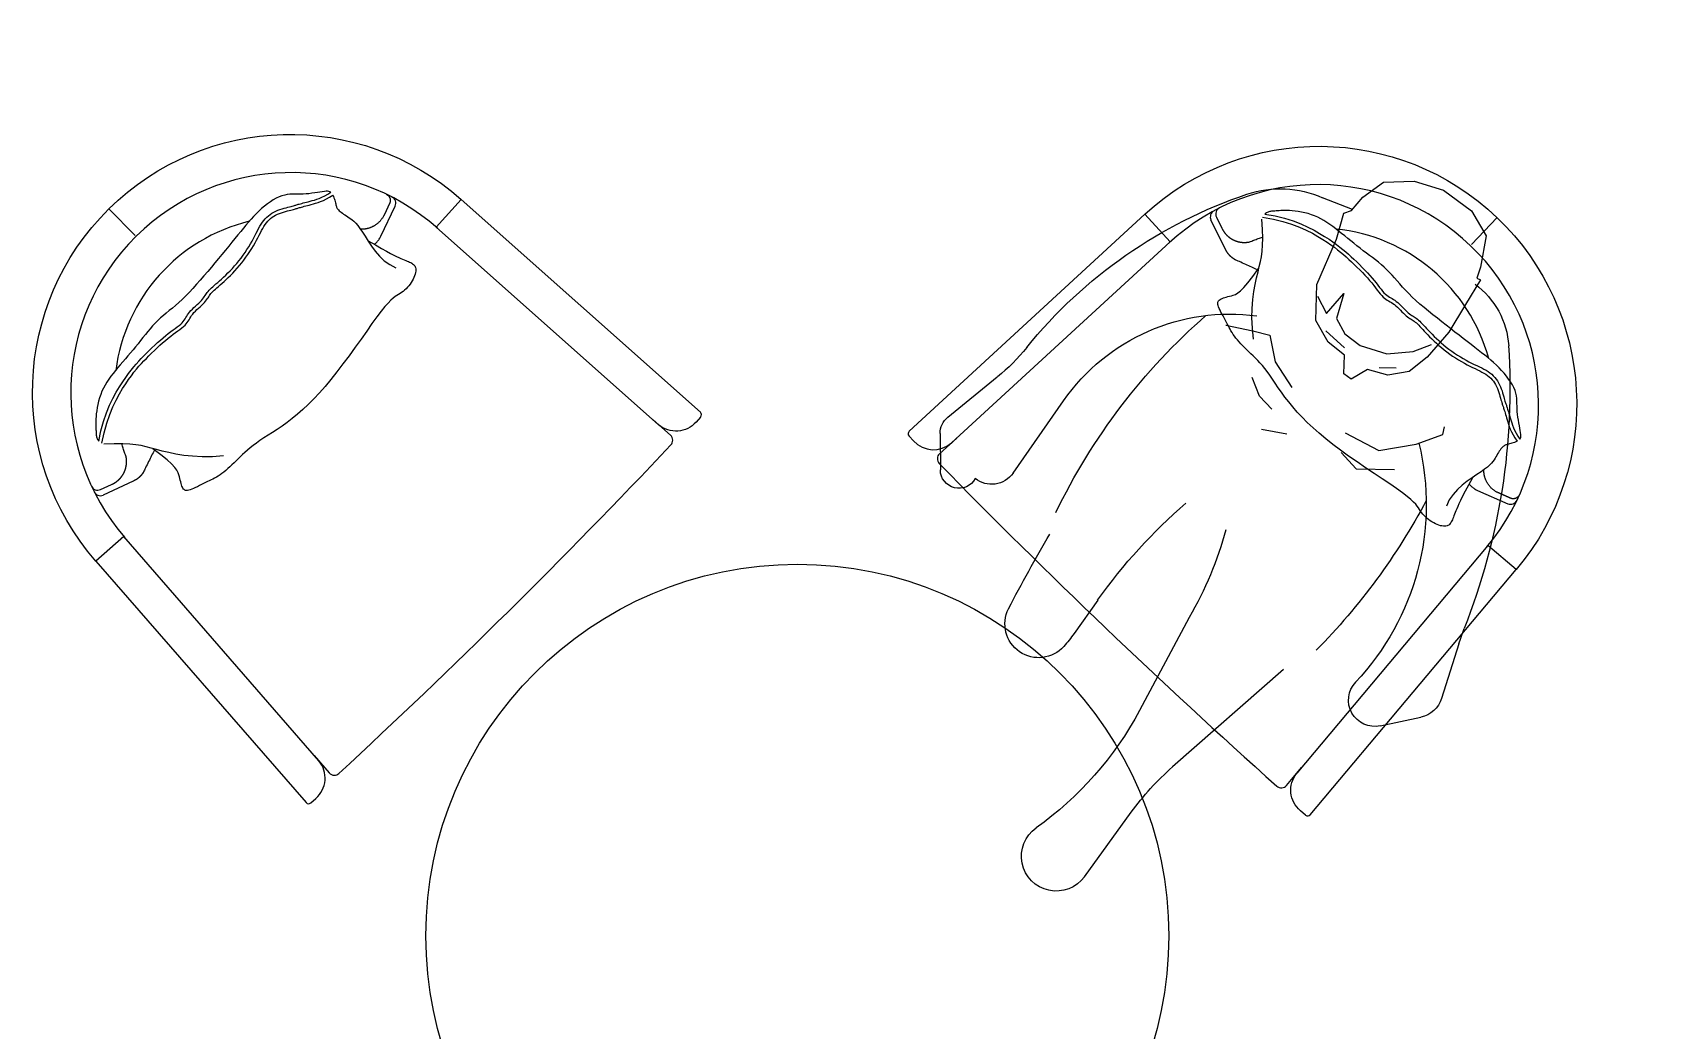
# Model space of a CAD drawing. Header units: millimetres. Extents: x -18512 to 101824, y -95768 to 52898.
# Drawn here: x -10816 to -8868, y 1160 to 2356 of the extents above; entities that cross this region are included whole.
import ezdxf

# ---------------------------------------------------------------- set-up
doc = ezdxf.new("R2010")
doc.units = ezdxf.units.MM
doc.header["$LTSCALE"] = 25
for name, color, linetype in [('1547 I-StB-p-00-GA$0$WD-FURNITURE', 1, 'Continuous'), ('WD-FURNITURE-2', 5, 'Continuous'), ('WD-JOINERY-2', 5, 'Continuous')]:
    doc.layers.add(name, color=color, linetype=linetype)

# ---------------------------------------------------------------- blocks, each defined once
blk = doc.blocks.new('A$C8985d8ab')
at = {"layer": 'WD-JOINERY-2', "color": 9}
for p, q in [((497.7, 669.5), (430.4, 683)), ((366.2, 634.5), (398.7, 672.2)), ((369.4, 500.5), (202.8, 440.2)), ((741.7, 425.9), (751.3, 444.1)), ((36.6, 411.3), (131.5, 423.1)), ((369.3, 371.2), (242.9, 372.8)), ((749.1, 348.7), (742.1, 378.1)), ((892.3, 306.5), (887.1, 268.3)), ((334.6, 265.1), (285.9, 259.6)), ((418.8, 102.7), (524.1, 113.9)), ((462.9, 112.8), (462.9, 112.8)), ((462.9, 112.8), (462.9, 112.8)), ((418.2, 3.2), (380.2, 24.5)), ((439.7, 1.8), (510.7, 30.5)), ((433.4, 4.6), (433.4, 4.6))]:
    blk.add_line(p, q, dxfattribs=at)
for points in [[(653.3, 427.9), (654.4, 473.5), (682.6, 509.3), (708.2, 531.4), (717.3, 529)], [(630.7, 435.3), (622.1, 460.6), (643.6, 501.1)], [(780.9, 319.7), (767.9, 339.2), (798.9, 346.2), (768.2, 352.7), (757.1, 370.3), (753.8, 393.4), (760.3, 426), (778.3, 452.5), (796, 467.5)], [(618.2, 367.5), (608.4, 338.2)], [(635.8, 337.5), (642.1, 316.8), (657.6, 298.3)], [(697.3, 240.4), (707.2, 272), (712.2, 292.4), (687.6, 313.5), (670.2, 345.8)]]:
    blk.add_lwpolyline(points, dxfattribs=at)
blk.add_lwpolyline([(714.6, 392.3), (734.6, 382.5), (738.8, 357.5), (754.2, 332.1), (792.9, 312.3), (851.6, 307), (883.4, 299.4), (890.4, 306.1), (911, 310.1), (938.7, 323.1), (957.6, 354.6), (965.3, 390.9), (959.5, 432), (942, 462), (905.8, 474.3), (892.1, 476.9), (892.3, 481.5), (858, 480), (819.2, 478.6), (780.3, 470.4), (754.9, 459.7), (738.5, 439.5), (732.9, 414.6), (713.3, 403.3)], close=True, dxfattribs=at)
for centre, radius, start, end in [((423.9, 650.5), 33.2, 78.6121, 139.1544), ((551.8, 937.8), 273.7, 258.6122, 262.6732), ((416.7, -113), 785.7, 57.4457, 82.6731), ((390, 613.9), 31.5, 139.1544, 284.4986), ((475.5, 283.4), 309.8, 47.399, 104.4986), ((619.9, -234.5), 787, 89.3213, 105.5828), ((785.7, 465.1), 99.9, 7.643, 57.4457), ((90.7, 750.3), 329.7, 277.0987, 289.8724), ((41.8, 369.9), 41.8, 97.0986, 295.744), ((237.7, -36.5), 409.4, 89.278, 115.744), ((378.5, -76), 447.3, 76.5459, 91.1753), ((259.3, 917.9), 657.2, 276.5769, 290.3058), ((275.3, 216.9), 40.4, 102.8076, 268.1986), ((305.5, 84), 176.7, 96.3655, 102.8076), ((498.3, 355.9), 243.4, 276.1017, 338.7228), ((763.2, 278.5), 124.3, 312.4672, 355.2768), ((442.6, 911.1), 741.7, 266.8808, 289.977), ((322.5, 1718.6), 1542.8, 268.1986, 271.9976), ((457.3, 612.7), 577.3, 280.0982, 312.4672), ((422.1, 71.7), 31.2, 96.1016, 190.2634), ((391, 43.9), 22.2, 89.0247, 240.7369), ((600.7, -192), 240.1, 100.0982, 112.0145), ((430.4, 24.9), 24.9, 240.7369, 292.0145)]:
    blk.add_arc(centre, radius, start, end, dxfattribs=at)

msp = doc.modelspace()

# ---------------------------------------------------------------- linework, layer by layer
at = {"layer": '1547 I-StB-p-00-GA$0$WD-FURNITURE'}
for p, q in [((-10693.5, 2113.3), (-10724.8, 2145)), ((-10398.7, 2112.5), (-10381.7, 2148.4)), ((-9386, 2096.2), (-9403.6, 2131.8)), ((-9091.3, 2102.2), (-9060.5, 2134.5)), ((-10695.6, 1818.6), (-10731.7, 1802)), ((-9083.9, 1807.5), (-9047.5, 1791.5))]:
    msp.add_line(p, q, dxfattribs=at)
at = {"layer": '1547 I-StB-p-00-GA$0$WD-FURNITURE', "linetype": 'Continuous'}
msp.add_line((-10473.3, 1483.6), (-10473.3, 1483.6), dxfattribs=at)
at = {"layer": '1547 I-StB-p-00-GA$0$WD-FURNITURE'}
for points in [[(-10473.1, 1483.4), (-10707, 1752.2), (-10740.6, 1722.9, -0.93783), (-10302.6, 2156.3), (-10332.3, 2123), (-10065.9, 1886.3)], [(-9714.8, 1864.4), (-9452.7, 2105.6), (-9482.9, 2138.5, -0.93783), (-9037.5, 1712.7), (-9071.6, 1741.4), (-9300.8, 1468.6)], [(-10015.4, 1895.4, 0.414214), (-10015.7, 1901.2), (-10302.6, 2156.3)], [(-9393.2, 2146.1, 0.422618), (-9397.1, 2135.2), (-9390.6, 2122), (-9390.2, 2121.1)], [(-9482.9, 2138.5), (-9765.3, 1878.4, 0.414214), (-9765.6, 1872.7)], [(-10478.9, 1490), (-10460.6, 1468.9, 0.423323), (-10449, 1468.3, 0.016951), (-10051.1, 1862, 0.423327), (-10051.6, 1873.6), (-10072.5, 1892.1)], [(-10015.4, 1895.4), (-10015.4, 1895.4), (-10020.7, 1889.5, -0.407734), (-10065.9, 1886.3)], [(-9765.6, 1872.7), (-9765.6, 1872.7), (-9760.1, 1866.8, 0.407734), (-9714.8, 1864.4)], [(-9708.4, 1870.3), (-9729, 1851.5, 0.423323), (-9729.3, 1839.8, 0.016951), (-9324.6, 1453.1, 0.423327), (-9313, 1453.9), (-9295.1, 1475.3)], [(-10745.8, 1812.8, 0.422618), (-10734.9, 1808.6), (-10721.6, 1814.7), (-10720.7, 1815.1)], [(-10740.6, 1722.9), (-10488.5, 1433.3, 0.414214), (-10482.8, 1432.9)], [(-9290.2, 1418.3, 0.414214), (-9284.5, 1418.8), (-9037.5, 1712.7)], [(-10482.8, 1432.9), (-10482.8, 1432.9), (-10476.8, 1438.2, 0.407734), (-10473.1, 1483.4)], [(-9290.2, 1418.3), (-9290.2, 1418.3), (-9296.3, 1423.5, -0.407734), (-9300.8, 1468.6)]]:
    msp.add_lwpolyline(points, format="xyb", dxfattribs=at)
for points in [[(-10736.9, 1866.7), (-10734.3, 1879.1), (-10731.2, 1890.3), (-10727.7, 1900.5), (-10723.9, 1909.6), (-10720, 1917.9), (-10716, 1925.2), (-10712, 1931.8), (-10708.2, 1937.7), (-10704.6, 1942.9), (-10701.3, 1947.5), (-10698.1, 1951.7), (-10695, 1955.5), (-10692, 1959), (-10689, 1962.3), (-10686, 1965.5), (-10682.9, 1968.7), (-10679.7, 1972), (-10676.5, 1975.2), (-10673.2, 1978.5), (-10669.8, 1981.7), (-10666.5, 1984.8), (-10663.1, 1987.8), (-10659.9, 1990.6), (-10656.7, 1993.3), (-10653.6, 1995.7), (-10650.7, 1997.9), (-10647.9, 1999.9), (-10645.3, 2001.8), (-10642.8, 2003.6), (-10640.6, 2005.3), (-10638.7, 2006.9), (-10637, 2008.5), (-10635.6, 2010.1), (-10634.4, 2011.6), (-10633.3, 2013.2), (-10632.4, 2014.8), (-10631.4, 2016.4), (-10630.4, 2018), (-10629.3, 2019.7), (-10628, 2021.4), (-10626.4, 2023.2), (-10624.7, 2025), (-10622.8, 2026.8), (-10620.9, 2028.6), (-10619, 2030.3), (-10617.1, 2032.1), (-10615.4, 2033.7), (-10613.8, 2035.3), (-10612.5, 2036.8), (-10611.4, 2038.3), (-10610.5, 2039.7), (-10609.6, 2041), (-10608.8, 2042.3), (-10608, 2043.5), (-10607.1, 2044.8), (-10606, 2046.1), (-10604.8, 2047.4), (-10603.5, 2048.8), (-10602, 2050.2), (-10600.3, 2051.7), (-10598.5, 2053.3), (-10596.5, 2055), (-10594.4, 2056.9), (-10592.1, 2058.8), (-10589.8, 2060.9), (-10587.3, 2063.2), (-10584.7, 2065.6), (-10582.1, 2068.2), (-10579.5, 2070.8), (-10576.8, 2073.7), (-10574.1, 2076.6), (-10571.5, 2079.7), (-10568.9, 2082.8), (-10566.4, 2086.1), (-10563.9, 2089.5), (-10561.5, 2092.9), (-10559.3, 2096.3), (-10557.1, 2099.7), (-10555.1, 2103.1), (-10553.2, 2106.4), (-10551.4, 2109.6), (-10549.8, 2112.8), (-10548.2, 2115.8), (-10546.7, 2118.7), (-10545.3, 2121.5), (-10543.8, 2124.2), (-10542.3, 2126.7), (-10540.7, 2129), (-10539.1, 2131.2), (-10537.3, 2133.2), (-10535.5, 2135.1), (-10533.5, 2136.8), (-10531.5, 2138.4), (-10529.3, 2139.8), (-10527.1, 2141.1), (-10524.7, 2142.3), (-10522.3, 2143.3), (-10519.7, 2144.3), (-10517.2, 2145.1), (-10514.8, 2145.8), (-10512.4, 2146.4), (-10510.2, 2147), (-10508.1, 2147.5), (-10506.3, 2147.9), (-10504.9, 2148.3), (-10503.6, 2148.6), (-10502.5, 2149), (-10501.6, 2149.3), (-10500.7, 2149.5), (-10499.8, 2149.8), (-10498.9, 2150.1), (-10497.8, 2150.5), (-10496.6, 2150.8), (-10495.2, 2151.2), (-10493.6, 2151.6), (-10491.9, 2152.1), (-10490, 2152.6), (-10488, 2153.1), (-10485.8, 2153.6), (-10483.5, 2154.2), (-10481, 2154.9), (-10478.4, 2155.6), (-10475.6, 2156.5), (-10472.6, 2157.6), (-10469.5, 2158.9), (-10466.1, 2160.6), (-10462.5, 2162.5), (-10458.7, 2164.9), (-10458.9, 2165), (-10459.9, 2165.5), (-10461.1, 2165.9), (-10462.6, 2166.1), (-10464.3, 2166.1), (-10466.5, 2165.9), (-10469, 2165.6), (-10471.8, 2165.2), (-10474.9, 2164.7), (-10478.1, 2164.2), (-10481.5, 2163.7), (-10485, 2163.2), (-10488.5, 2162.9), (-10491.9, 2162.6), (-10495.2, 2162.6), (-10498.4, 2162.6), (-10501.5, 2162.6), (-10504.6, 2162.6), (-10507.7, 2162.5), (-10510.9, 2162.2), (-10514, 2161.6), (-10517.3, 2160.7), (-10520.7, 2159.4), (-10524.1, 2157.7), (-10527.7, 2155.7), (-10531.2, 2153.5), (-10534.7, 2150.9), (-10538.2, 2148.2), (-10541.7, 2145.3), (-10545, 2142.3), (-10548.2, 2139.2), (-10551.3, 2136), (-10554.4, 2132.7), (-10557.4, 2129.2), (-10560.5, 2125.6), (-10563.6, 2121.9), (-10566.8, 2117.9), (-10570.2, 2113.8), (-10573.7, 2109.5), (-10577.4, 2105), (-10581.2, 2100.3), (-10585.2, 2095.5), (-10589.3, 2090.5), (-10593.4, 2085.5), (-10597.7, 2080.4), (-10602, 2075.2), (-10606.4, 2070), (-10610.8, 2064.7), (-10615.2, 2059.6), (-10619.6, 2054.6), (-10624, 2049.7), (-10628.3, 2045), (-10632.6, 2040.6), (-10636.8, 2036.5), (-10640.8, 2032.8), (-10644.8, 2029.3), (-10648.7, 2026.1), (-10652.4, 2023.1), (-10656, 2020.1), (-10659.5, 2017.2), (-10662.9, 2014.3), (-10666.2, 2011.3), (-10669.3, 2008.1), (-10672.4, 2004.8), (-10675.3, 2001.4), (-10678.2, 1997.9), (-10681.1, 1994.3), (-10684, 1990.7), (-10686.9, 1987.1), (-10689.8, 1983.4), (-10692.8, 1979.7), (-10695.9, 1976.1), (-10698.9, 1972.5), (-10702, 1968.8), (-10705.1, 1965.2), (-10708.2, 1961.7), (-10711.2, 1958.1), (-10714.1, 1954.7), (-10717, 1951.2), (-10719.7, 1947.8), (-10722.3, 1944.3), (-10724.8, 1940.9), (-10727.2, 1937.4), (-10729.3, 1933.8), (-10731.3, 1930.1), (-10733.1, 1926.4), (-10734.6, 1922.5), (-10735.9, 1918.6), (-10737.1, 1914.6), (-10738, 1910.6), (-10738.8, 1906.8), (-10739.4, 1903), (-10739.9, 1899.5), (-10740.2, 1896.2), (-10740.4, 1893.2), (-10740.5, 1890.5), (-10740.6, 1888.1), (-10740.5, 1885.8), (-10740.5, 1883.8), (-10740.4, 1882), (-10740.3, 1880.3), (-10740.2, 1878.8), (-10740.1, 1877.4), (-10740, 1876.1), (-10740, 1874.9), (-10739.9, 1873.7), (-10739.8, 1872.6), (-10739.6, 1871.6), (-10739.3, 1870.6), (-10738.9, 1869.6), (-10738.3, 1868.6), (-10737.7, 1867.7)], [(-9339, 2138.8), (-9326.6, 2136.5), (-9315.3, 2133.7), (-9305, 2130.5), (-9295.8, 2127), (-9287.4, 2123.3), (-9280, 2119.5), (-9273.3, 2115.7), (-9267.3, 2112.1), (-9262, 2108.6), (-9257.3, 2105.4), (-9253, 2102.3), (-9249.1, 2099.3), (-9245.5, 2096.4), (-9242.1, 2093.5), (-9238.8, 2090.6), (-9235.6, 2087.6), (-9232.2, 2084.6), (-9228.9, 2081.4), (-9225.6, 2078.2), (-9222.3, 2074.9), (-9219.1, 2071.7), (-9216, 2068.4), (-9213, 2065.2), (-9210.3, 2062.1), (-9207.8, 2059.1), (-9205.5, 2056.2), (-9203.4, 2053.5), (-9201.4, 2050.9), (-9199.6, 2048.6), (-9197.8, 2046.4), (-9196.2, 2044.5), (-9194.5, 2042.9), (-9192.9, 2041.5), (-9191.3, 2040.3), (-9189.7, 2039.3), (-9188.1, 2038.4), (-9186.5, 2037.5), (-9184.8, 2036.5), (-9183.1, 2035.5), (-9181.4, 2034.2), (-9179.6, 2032.7), (-9177.7, 2031), (-9175.9, 2029.2), (-9174, 2027.3), (-9172.2, 2025.5), (-9170.4, 2023.6), (-9168.7, 2022), (-9167, 2020.5), (-9165.5, 2019.2), (-9164, 2018.1), (-9162.6, 2017.2), (-9161.3, 2016.4), (-9160, 2015.6), (-9158.7, 2014.8), (-9157.4, 2013.9), (-9156.1, 2013), (-9154.7, 2011.8), (-9153.3, 2010.5), (-9151.8, 2009), (-9150.3, 2007.4), (-9148.6, 2005.6), (-9146.9, 2003.7), (-9145, 2001.6), (-9142.9, 1999.4), (-9140.8, 1997.1), (-9138.4, 1994.7), (-9136, 1992.2), (-9133.4, 1989.7), (-9130.6, 1987.1), (-9127.7, 1984.5), (-9124.7, 1981.9), (-9121.6, 1979.4), (-9118.3, 1976.9), (-9114.9, 1974.4), (-9111.5, 1972.1), (-9108.1, 1969.8), (-9104.6, 1967.6), (-9101.1, 1965.5), (-9097.7, 1963.6), (-9094.3, 1961.8), (-9091.1, 1960.1), (-9087.9, 1958.6), (-9084.8, 1957.1), (-9081.8, 1955.7), (-9079, 1954.3), (-9076.3, 1952.9), (-9073.8, 1951.5), (-9071.4, 1950), (-9069.1, 1948.4), (-9067, 1946.7), (-9065.1, 1944.9), (-9063.3, 1943), (-9061.7, 1941), (-9060.2, 1938.9), (-9058.9, 1936.7), (-9057.6, 1934.3), (-9056.5, 1931.9), (-9055.5, 1929.4), (-9054.6, 1926.9), (-9053.9, 1924.5), (-9053.2, 1922.1), (-9052.5, 1919.9), (-9052, 1917.9), (-9051.5, 1916.1), (-9051.1, 1914.7), (-9050.7, 1913.4), (-9050.4, 1912.4), (-9050, 1911.4), (-9049.7, 1910.5), (-9049.4, 1909.7), (-9049.1, 1908.7), (-9048.7, 1907.7), (-9048.3, 1906.5), (-9047.9, 1905.1), (-9047.5, 1903.6), (-9047, 1901.8), (-9046.4, 1900), (-9045.8, 1898), (-9045.2, 1895.8), (-9044.5, 1893.5), (-9043.8, 1891), (-9043, 1888.4), (-9042, 1885.7), (-9040.9, 1882.7), (-9039.5, 1879.6), (-9037.8, 1876.3), (-9035.7, 1872.7), (-9033.3, 1869), (-9033.1, 1869.2), (-9032.6, 1870.2), (-9032.3, 1871.4), (-9032.2, 1872.9), (-9032.2, 1874.7), (-9032.4, 1876.8), (-9032.8, 1879.3), (-9033.3, 1882.1), (-9033.8, 1885.1), (-9034.4, 1888.4), (-9035, 1891.8), (-9035.6, 1895.3), (-9036.1, 1898.7), (-9036.4, 1902.1), (-9036.6, 1905.4), (-9036.6, 1908.6), (-9036.7, 1911.8), (-9036.8, 1914.9), (-9037, 1917.9), (-9037.4, 1921), (-9038, 1924.2), (-9039, 1927.4), (-9040.4, 1930.8), (-9042.2, 1934.2), (-9044.3, 1937.7), (-9046.7, 1941.1), (-9049.3, 1944.6), (-9052.1, 1948), (-9055.1, 1951.4), (-9058.2, 1954.6), (-9061.4, 1957.7), (-9064.7, 1960.8), (-9068.1, 1963.7), (-9071.6, 1966.7), (-9075.3, 1969.6), (-9079.1, 1972.6), (-9083.2, 1975.7), (-9087.4, 1979), (-9091.8, 1982.4), (-9096.4, 1985.9), (-9101.2, 1989.7), (-9106.1, 1993.5), (-9111.2, 1997.4), (-9116.3, 2001.5), (-9121.6, 2005.6), (-9126.9, 2009.7), (-9132.2, 2014), (-9137.6, 2018.2), (-9142.8, 2022.5), (-9148, 2026.8), (-9153, 2031), (-9157.8, 2035.2), (-9162.3, 2039.3), (-9166.5, 2043.4), (-9170.3, 2047.4), (-9173.9, 2051.2), (-9177.2, 2055), (-9180.4, 2058.7), (-9183.4, 2062.2), (-9186.5, 2065.6), (-9189.5, 2068.9), (-9192.6, 2072.1), (-9195.8, 2075.2), (-9199.2, 2078.1), (-9202.7, 2081), (-9206.3, 2083.8), (-9209.9, 2086.6), (-9213.6, 2089.3), (-9217.3, 2092.1), (-9221.1, 2094.9), (-9224.8, 2097.8), (-9228.6, 2100.8), (-9232.3, 2103.8), (-9236, 2106.8), (-9239.7, 2109.7), (-9243.3, 2112.7), (-9246.9, 2115.6), (-9250.5, 2118.4), (-9254, 2121.2), (-9257.5, 2123.8), (-9261, 2126.4), (-9264.6, 2128.8), (-9268.1, 2131), (-9271.8, 2133.1), (-9275.5, 2134.9), (-9279.3, 2136.6), (-9283.2, 2138), (-9287.2, 2139.3), (-9291.2, 2140.3), (-9295.2, 2141.1), (-9299.1, 2141.8), (-9302.8, 2142.3), (-9306.3, 2142.7), (-9309.6, 2142.9), (-9312.6, 2143), (-9315.3, 2143.1), (-9317.8, 2143), (-9320, 2142.9), (-9322, 2142.8), (-9323.9, 2142.7), (-9325.5, 2142.5), (-9327.1, 2142.4), (-9328.5, 2142.3), (-9329.8, 2142.2), (-9331, 2142.1), (-9332.1, 2142), (-9333.2, 2141.8), (-9334.2, 2141.6), (-9335.2, 2141.2), (-9336.2, 2140.8), (-9337.1, 2140.3), (-9338.1, 2139.6)]]:
    msp.add_lwpolyline(points, close=True, dxfattribs=at)
for points in [[(-10733.1, 1864), (-10730.5, 1876.7), (-10727.3, 1888.2), (-10723.8, 1898.5), (-10720.1, 1907.7), (-10716.2, 1915.9), (-10712.3, 1923.2), (-10708.4, 1929.6), (-10704.7, 1935.3), (-10701.2, 1940.4), (-10697.9, 1945), (-10694.8, 1949.1), (-10691.8, 1952.8), (-10688.8, 1956.3), (-10685.9, 1959.5), (-10682.9, 1962.7), (-10679.9, 1965.8), (-10676.8, 1969), (-10673.6, 1972.2), (-10670.3, 1975.4), (-10667, 1978.5), (-10663.7, 1981.6), (-10660.4, 1984.6), (-10657.1, 1987.4), (-10653.9, 1990.1), (-10650.7, 1992.5), (-10647.7, 1994.8), (-10644.9, 1996.9), (-10642.1, 1998.8), (-10639.6, 2000.6), (-10637.3, 2002.4), (-10635.3, 2004.1), (-10633.5, 2005.7), (-10632, 2007.3), (-10630.8, 2009), (-10629.7, 2010.6), (-10628.7, 2012.2), (-10627.8, 2013.8), (-10626.7, 2015.5), (-10625.6, 2017.2), (-10624.3, 2018.9), (-10622.8, 2020.7), (-10621, 2022.5), (-10619.2, 2024.3), (-10617.3, 2026.1), (-10615.3, 2027.8), (-10613.5, 2029.6), (-10611.8, 2031.2), (-10610.2, 2032.8), (-10608.9, 2034.3), (-10607.8, 2035.8), (-10606.9, 2037.1), (-10606, 2038.4), (-10605.2, 2039.7), (-10604.4, 2041), (-10603.6, 2042.2), (-10602.6, 2043.5), (-10601.5, 2044.8), (-10600.2, 2046.1), (-10598.7, 2047.5), (-10597.1, 2048.9), (-10595.4, 2050.5), (-10593.4, 2052.1), (-10591.4, 2053.9), (-10589.2, 2055.8), (-10586.8, 2057.9), (-10584.3, 2060.2), (-10581.8, 2062.6), (-10579.1, 2065.2), (-10576.4, 2068), (-10573.7, 2070.8), (-10571, 2073.8), (-10568.3, 2077), (-10565.6, 2080.2), (-10563, 2083.6), (-10560.5, 2087), (-10558.1, 2090.5), (-10555.8, 2094), (-10553.6, 2097.4), (-10551.5, 2100.8), (-10549.6, 2104.2), (-10547.8, 2107.4), (-10546.2, 2110.5), (-10544.6, 2113.5), (-10543.2, 2116.4), (-10541.8, 2119.1), (-10540.4, 2121.7), (-10538.9, 2124.1), (-10537.5, 2126.3), (-10536, 2128.4), (-10534.3, 2130.3), (-10532.6, 2132), (-10530.9, 2133.6), (-10529, 2135), (-10527, 2136.3), (-10524.9, 2137.5), (-10522.7, 2138.6), (-10520.3, 2139.6), (-10517.9, 2140.4), (-10515.5, 2141.2), (-10513.1, 2141.9), (-10510.8, 2142.5), (-10508.6, 2143), (-10506.6, 2143.5), (-10504.9, 2143.9), (-10503.4, 2144.3), (-10502.2, 2144.7), (-10501.1, 2145), (-10500.2, 2145.3), (-10499.3, 2145.6), (-10498.4, 2145.9), (-10497.5, 2146.2), (-10496.4, 2146.5), (-10495.2, 2146.8), (-10493.9, 2147.2), (-10492.3, 2147.6), (-10490.6, 2148.1), (-10488.8, 2148.5), (-10486.8, 2149.1), (-10484.6, 2149.6), (-10482.2, 2150.2), (-10479.7, 2150.9), (-10477, 2151.7), (-10474.1, 2152.6), (-10471, 2153.7), (-10467.7, 2155.1), (-10464.1, 2156.9), (-10460.3, 2158.9), (-10456.2, 2161.4), (-10456.1, 2161.2), (-10455.5, 2159.8), (-10455, 2158.3), (-10454.5, 2156.8), (-10454, 2155.3), (-10453.6, 2153.7), (-10453.2, 2152.3), (-10452.9, 2151), (-10452.6, 2149.8), (-10452.4, 2148.8), (-10452.1, 2147.8), (-10451.8, 2147), (-10451.5, 2146.2), (-10451, 2145.4), (-10450.4, 2144.6), (-10449.6, 2143.7), (-10448.7, 2142.8), (-10447.6, 2141.9), (-10446.3, 2140.9), (-10444.9, 2139.9), (-10443.4, 2138.8), (-10441.8, 2137.7), (-10440.1, 2136.6), (-10438.4, 2135.5), (-10436.7, 2134.4), (-10434.9, 2133.2), (-10433, 2131.8), (-10431, 2130.1), (-10428.8, 2127.8), (-10426.4, 2125.1), (-10423.8, 2121.6), (-10420.9, 2117.3), (-10417.7, 2112.2), (-10414.1, 2106.5), (-10410.1, 2100.4), (-10405.5, 2094.3), (-10400.4, 2088.3), (-10394.7, 2082.8), (-10388.2, 2078.2), (-10381, 2074.5)], [(-9352.7, 1988.8), (-9353.9, 2002.1), (-9354.4, 2014.4), (-9354.1, 2025.8), (-9353.3, 2036.2), (-9352.1, 2045.8), (-9350.5, 2054.5), (-9348.9, 2062.4), (-9347.2, 2069.5), (-9345.7, 2075.8), (-9344.3, 2081.8), (-9343.2, 2087.7), (-9342.3, 2094.2), (-9341.8, 2101.5), (-9341.6, 2110.1), (-9341.9, 2120.3), (-9342.6, 2132.7)], [(-9341.7, 2134.9), (-9328.8, 2132.6), (-9317.3, 2129.8), (-9306.9, 2126.6), (-9297.6, 2123.1), (-9289.3, 2119.5), (-9281.9, 2115.8), (-9275.4, 2112.1), (-9269.5, 2108.5), (-9264.3, 2105.2), (-9259.7, 2102), (-9255.5, 2099), (-9251.7, 2096), (-9248.2, 2093.2), (-9244.8, 2090.3), (-9241.6, 2087.5), (-9238.4, 2084.5), (-9235.1, 2081.5), (-9231.8, 2078.4), (-9228.6, 2075.2), (-9225.3, 2072), (-9222.1, 2068.8), (-9219.1, 2065.5), (-9216.1, 2062.4), (-9213.4, 2059.2), (-9210.9, 2056.2), (-9208.5, 2053.2), (-9206.4, 2050.4), (-9204.3, 2047.7), (-9202.4, 2045.3), (-9200.6, 2043), (-9198.9, 2041), (-9197.2, 2039.3), (-9195.5, 2037.9), (-9193.9, 2036.7), (-9192.2, 2035.6), (-9190.6, 2034.7), (-9188.9, 2033.8), (-9187.2, 2032.8), (-9185.5, 2031.7), (-9183.7, 2030.5), (-9181.9, 2029), (-9180.1, 2027.3), (-9178.2, 2025.5), (-9176.4, 2023.6), (-9174.6, 2021.8), (-9172.8, 2020), (-9171.1, 2018.3), (-9169.5, 2016.8), (-9167.9, 2015.5), (-9166.5, 2014.5), (-9165.1, 2013.6), (-9163.7, 2012.8), (-9162.4, 2012), (-9161.1, 2011.2), (-9159.9, 2010.4), (-9158.6, 2009.4), (-9157.3, 2008.3), (-9155.9, 2007.1), (-9154.5, 2005.7), (-9153, 2004.1), (-9151.4, 2002.4), (-9149.7, 2000.5), (-9147.9, 1998.5), (-9145.9, 1996.4), (-9143.7, 1994.1), (-9141.4, 1991.7), (-9138.9, 1989.2), (-9136.2, 1986.6), (-9133.4, 1984), (-9130.4, 1981.3), (-9127.4, 1978.7), (-9124.2, 1976.1), (-9120.8, 1973.5), (-9117.4, 1971), (-9113.9, 1968.6), (-9110.4, 1966.3), (-9106.8, 1964.1), (-9103.3, 1961.9), (-9099.8, 1960), (-9096.5, 1958.1), (-9093.2, 1956.5), (-9090, 1954.9), (-9087, 1953.5), (-9084.1, 1952.1), (-9081.3, 1950.7), (-9078.7, 1949.4), (-9076.3, 1948.1), (-9074, 1946.7), (-9071.9, 1945.2), (-9069.9, 1943.6), (-9068.1, 1942), (-9066.5, 1940.3), (-9065, 1938.4), (-9063.6, 1936.5), (-9062.4, 1934.4), (-9061.3, 1932.2), (-9060.2, 1929.9), (-9059.3, 1927.5), (-9058.5, 1925.1), (-9057.7, 1922.7), (-9057.1, 1920.4), (-9056.5, 1918.3), (-9055.9, 1916.3), (-9055.4, 1914.6), (-9055, 1913.1), (-9054.6, 1911.9), (-9054.3, 1910.8), (-9054, 1909.9), (-9053.7, 1909), (-9053.4, 1908.1), (-9053, 1907.2), (-9052.7, 1906.2), (-9052.3, 1905), (-9051.9, 1903.7), (-9051.4, 1902.1), (-9050.9, 1900.5), (-9050.4, 1898.6), (-9049.8, 1896.6), (-9049.2, 1894.4), (-9048.5, 1892.1), (-9047.8, 1889.6), (-9046.9, 1886.9), (-9045.9, 1884), (-9044.7, 1881), (-9043.2, 1877.7), (-9041.4, 1874.2), (-9039.2, 1870.4), (-9036.6, 1866.4), (-9036.8, 1866.3), (-9038.2, 1865.7), (-9039.7, 1865.1), (-9041.2, 1864.6), (-9042.7, 1864.1), (-9044.2, 1863.6), (-9045.6, 1863.2), (-9047, 1862.8), (-9048.1, 1862.5), (-9049.2, 1862.2), (-9050.1, 1862), (-9050.9, 1861.6), (-9051.7, 1861.2), (-9052.5, 1860.7), (-9053.3, 1860.1), (-9054.1, 1859.3), (-9055, 1858.4), (-9055.9, 1857.2), (-9056.9, 1855.9), (-9057.9, 1854.5), (-9058.9, 1852.9), (-9059.9, 1851.3), (-9061, 1849.6), (-9062, 1847.9), (-9063, 1846.1), (-9064.2, 1844.3), (-9065.6, 1842.4), (-9067.3, 1840.3), (-9069.4, 1838.1), (-9072.1, 1835.6), (-9075.5, 1832.9), (-9079.7, 1829.9), (-9084.7, 1826.5), (-9090.3, 1822.8), (-9096.3, 1818.6), (-9102.3, 1813.9), (-9108.1, 1808.6), (-9113.4, 1802.7), (-9117.9, 1796.1), (-9121.4, 1788.8)], [(-10413.8, 2106.8), (-10405.2, 2101.8), (-10398.1, 2097.7), (-10392.1, 2094.4), (-10387.3, 2091.7), (-10383.3, 2089.7), (-10380.1, 2088), (-10377.3, 2086.8), (-10375, 2085.7), (-10372.8, 2084.8), (-10370.8, 2083.9), (-10369, 2083.2), (-10367.3, 2082.5), (-10365.7, 2081.8), (-10364.3, 2081.2), (-10363, 2080.6), (-10361.8, 2079.9), (-10360.7, 2079.2), (-10359.7, 2078.5), (-10358.9, 2077.6), (-10358.2, 2076.7), (-10357.6, 2075.7), (-10357.2, 2074.6), (-10356.9, 2073.3), (-10356.8, 2071.9), (-10356.9, 2070.3), (-10357.2, 2068.6), (-10357.7, 2066.7), (-10358.3, 2064.8), (-10359.1, 2062.8), (-10360, 2060.8), (-10361.1, 2058.7), (-10362.4, 2056.7), (-10363.7, 2054.7), (-10365.3, 2052.8), (-10366.9, 2051), (-10368.6, 2049.3), (-10370.4, 2047.6), (-10372.2, 2046.1), (-10374, 2044.7), (-10375.8, 2043.5), (-10377.7, 2042.3), (-10379.6, 2041.2), (-10381.7, 2039.8), (-10384.1, 2037.9), (-10386.8, 2035.5), (-10390.1, 2032.2), (-10393.9, 2027.9), (-10398.3, 2022.3), (-10403.5, 2015.5), (-10409.4, 2007.5), (-10415.7, 1998.5), (-10422.5, 1989), (-10429.6, 1979.1), (-10436.9, 1969), (-10444.2, 1959.1), (-10451.5, 1949.5), (-10458.7, 1940.6), (-10465.7, 1932.2), (-10472.5, 1924.5), (-10479.2, 1917.3), (-10485.8, 1910.7), (-10492.3, 1904.6), (-10498.6, 1899), (-10504.9, 1893.8), (-10511, 1889.1), (-10517.1, 1884.7), (-10522.9, 1880.7), (-10528.5, 1877), (-10533.9, 1873.6), (-10538.9, 1870.4), (-10543.7, 1867.3), (-10548, 1864.3), (-10552, 1861.5), (-10555.5, 1858.7), (-10558.8, 1855.9), (-10561.8, 1853.2), (-10564.6, 1850.6), (-10567.3, 1848), (-10569.8, 1845.5), (-10572.3, 1843), (-10574.8, 1840.6), (-10577.3, 1838.2), (-10579.7, 1835.9), (-10582.2, 1833.7), (-10584.6, 1831.6), (-10587, 1829.6), (-10589.3, 1827.8), (-10591.6, 1826.2), (-10593.8, 1824.7), (-10596, 1823.5), (-10598.1, 1822.3), (-10600.3, 1821.2), (-10602.4, 1820.2), (-10604.6, 1819.1), (-10606.8, 1818.1), (-10609.1, 1817), (-10611.5, 1815.8), (-10613.9, 1814.5), (-10616.3, 1813.3), (-10618.7, 1812), (-10621, 1810.9), (-10623.2, 1809.8), (-10625.3, 1808.9), (-10627.2, 1808.2), (-10628.9, 1807.7), (-10630.4, 1807.4), (-10631.7, 1807.3), (-10632.8, 1807.5), (-10633.8, 1807.9), (-10634.7, 1808.5), (-10635.4, 1809.2), (-10636.1, 1810.2), (-10636.7, 1811.4), (-10637.3, 1812.7), (-10637.8, 1814.3), (-10638.3, 1815.9), (-10638.7, 1817.8), (-10639.2, 1819.7), (-10639.7, 1821.8), (-10640.2, 1824), (-10640.8, 1826.2), (-10641.7, 1828.8), (-10643.3, 1831.7), (-10645.8, 1835.1), (-10649.6, 1839.3), (-10655.1, 1844.2), (-10662.4, 1850.2), (-10672, 1857.2)], [(-9090.1, 1822.5), (-9094.8, 1813.8), (-9098.7, 1806.5), (-9101.9, 1800.5), (-9104.4, 1795.6), (-9106.3, 1791.6), (-9107.8, 1788.2), (-9109, 1785.5), (-9110, 1783.1), (-9110.9, 1780.9), (-9111.7, 1778.9), (-9112.4, 1777), (-9113, 1775.3), (-9113.6, 1773.7), (-9114.2, 1772.3), (-9114.8, 1771), (-9115.5, 1769.7), (-9116.1, 1768.6), (-9116.9, 1767.7), (-9117.6, 1766.8), (-9118.5, 1766), (-9119.5, 1765.4), (-9120.6, 1765), (-9121.9, 1764.7), (-9123.3, 1764.6), (-9124.9, 1764.6), (-9126.7, 1764.9), (-9128.5, 1765.2), (-9130.5, 1765.8), (-9132.5, 1766.5), (-9134.5, 1767.4), (-9136.6, 1768.5), (-9138.7, 1769.7), (-9140.7, 1771), (-9142.6, 1772.5), (-9144.5, 1774), (-9146.3, 1775.7), (-9148, 1777.4), (-9149.5, 1779.2), (-9151, 1781), (-9152.3, 1782.8), (-9153.5, 1784.6), (-9154.7, 1786.5), (-9156.2, 1788.5), (-9158.1, 1790.9), (-9160.6, 1793.6), (-9164, 1796.7), (-9168.4, 1800.4), (-9174, 1804.7), (-9181, 1809.7), (-9189.2, 1815.3), (-9198.3, 1821.4), (-9208, 1827.9), (-9218.2, 1834.7), (-9228.4, 1841.7), (-9238.6, 1848.8), (-9248.3, 1855.8), (-9257.4, 1862.7), (-9266, 1869.5), (-9273.9, 1876.1), (-9281.2, 1882.6), (-9288.1, 1889), (-9294.3, 1895.3), (-9300.1, 1901.5), (-9305.5, 1907.6), (-9310.4, 1913.6), (-9314.9, 1919.5), (-9319.1, 1925.2), (-9322.9, 1930.7), (-9326.5, 1936), (-9329.9, 1941), (-9333.1, 1945.6), (-9336.1, 1949.9), (-9339.1, 1953.8), (-9342, 1957.3), (-9344.9, 1960.4), (-9347.6, 1963.4), (-9350.3, 1966.1), (-9353, 1968.7), (-9355.6, 1971.1), (-9358.1, 1973.6), (-9360.6, 1976), (-9363.1, 1978.4), (-9365.4, 1980.8), (-9367.7, 1983.2), (-9369.9, 1985.6), (-9371.9, 1987.9), (-9373.8, 1990.2), (-9375.5, 1992.4), (-9377, 1994.6), (-9378.3, 1996.7), (-9379.6, 1998.8), (-9380.7, 2000.9), (-9381.8, 2003), (-9382.9, 2005.2), (-9384, 2007.4), (-9385.2, 2009.6), (-9386.4, 2012), (-9387.8, 2014.3), (-9389.1, 2016.7), (-9390.4, 2019.1), (-9391.6, 2021.4), (-9392.7, 2023.6), (-9393.7, 2025.6), (-9394.5, 2027.5), (-9395, 2029.2), (-9395.4, 2030.6), (-9395.5, 2031.9), (-9395.3, 2033.1), (-9395, 2034.1), (-9394.4, 2034.9), (-9393.7, 2035.7), (-9392.7, 2036.4), (-9391.5, 2037.1), (-9390.2, 2037.7), (-9388.7, 2038.2), (-9387, 2038.8), (-9385.2, 2039.3), (-9383.3, 2039.8), (-9381.2, 2040.3), (-9379.1, 2040.9), (-9376.8, 2041.5), (-9374.3, 2042.5), (-9371.4, 2044.2), (-9368.1, 2046.8), (-9364, 2050.8), (-9359.2, 2056.4), (-9353.5, 2063.9), (-9346.7, 2073.7)], [(-10587.4, 1848.9), (-10600.7, 1848), (-10613, 1847.9), (-10624.4, 1848.5), (-10634.8, 1849.6), (-10644.4, 1851.1), (-10653, 1852.9), (-10660.8, 1854.7), (-10667.8, 1856.6), (-10674.1, 1858.3), (-10680.1, 1859.9), (-10686, 1861.2), (-10692.4, 1862.2), (-10699.7, 1862.9), (-10708.3, 1863.3), (-10718.6, 1863.4), (-10730.9, 1863)]]:
    msp.add_lwpolyline(points, dxfattribs=at)
msp.add_circle((-9899.5, 1273.7), 445.3, dxfattribs=at)
for centre, radius, start, end in [((-10506.4, 1924.4), 264.1, 48.3659, 221.0221), ((-9274.9, 1910), 264.1, 319.9649, 132.6211), ((-10389, 2151.9), 8.11, 334.6876, 64.7566), ((-10389, 2151.9), 8.11, 334.6972, 64.7677), ((-10506.4, 1924.2), 212, 103.6986, 172.6944), ((-9396.3, 2135.4), 8.11, 116.2256, 206.2961), ((-9396.3, 2135.4), 8.11, 116.2367, 206.3058), ((-9275.1, 1909.9), 212, 15.2975, 84.2933), ((-10735.1, 1809.3), 8.11, 204.6378, 294.7068), ((-10735.1, 1809.3), 8.11, 204.6266, 294.6971), ((-9044.3, 1799), 8.11, 246.2865, 336.3556), ((-9044.3, 1799), 8.11, 246.2962, 336.3667)]:
    msp.add_arc(centre, radius, start, end, dxfattribs=at)
for points, weights, knots in [([(-10392.3, 2162.6), (-10390.3, 2161.7), (-10388.8, 2160.1), (-10388, 2158), (-10387.2, 2155.9), (-10387.3, 2153.7), (-10388.3, 2151.7), (-10390.4, 2147.3), (-10392.4, 2142.8), (-10394.5, 2138.4), (-10394.7, 2138.1), (-10394.8, 2137.8), (-10395, 2137.5), (-10395.4, 2136.6), (-10396.4, 2134.8), (-10398.4, 2131.9), (-10400.9, 2129), (-10404.4, 2126.1), (-10408.5, 2123.6), (-10412.7, 2121.9), (-10416.6, 2121), (-10419.8, 2120.6), (-10422, 2120.5), (-10423.1, 2120.6)], [1, 0.947412541643, 0.947412541643, 1, 0.947412541643, 0.947412541643, 1, 1, 1, 1, 1, 1, 1, 1, 1, 1, 1, 1, 1, 1, 1, 1, 1, 1], [0, 0, 0, 0, 0.799703, 0.799703, 0.799703, 1.599406, 1.599406, 1.599406, 2.599406, 2.599406, 2.599406, 3.599406, 3.599406, 3.599406, 3.675045, 3.750689, 3.853695, 3.956726, 4.086892, 4.217118, 4.303687, 4.390263, 4.47561, 4.47561, 4.47561, 4.47561]), ([(-9390.2, 2121.3), (-9389.8, 2120.4), (-9388.8, 2118.6), (-9386.7, 2115.7), (-9384.2, 2112.9), (-9380.6, 2110), (-9376.5, 2107.6), (-9372.2, 2106), (-9368.4, 2105.1), (-9365, 2104.8), (-9362.2, 2104.8), (-9360.2, 2105), (-9359, 2105.1), (-9358.4, 2105.2), (-9357.9, 2105.3), (-9357.6, 2105.4), (-9357.4, 2105.4), (-9357.4, 2105.5), (-9357.3, 2105.5), (-9357.3, 2105.5), (-9357.2, 2105.5), (-9357.2, 2105.5), (-9357.2, 2105.5), (-9356.9, 2105.5), (-9351.9, 2107.6), (-9346.8, 2109.5), (-9341.6, 2111.2)], [1, 1, 1, 1, 1, 1, 1, 1, 1, 1, 1, 1, 1, 1, 1, 1, 1, 1, 1, 1, 1, 1, 1, 1, 0.999508127829, 0.999508127829, 1], [0, 0, 0, 0, 0.075639, 0.151283, 0.254289, 0.35732, 0.487486, 0.617712, 0.704281, 0.790857, 0.879077, 0.929017, 0.950304, 0.970645, 0.982645, 0.989737, 0.99393, 0.99641, 0.997877, 0.998744, 0.999134, 0.999256, 1, 1, 1, 1.076832, 1.076832, 1.076832, 1.076832]), ([(-9348, 2071.8), (-9356.8, 2076.1), (-9365.7, 2080.2), (-9374.7, 2084.1), (-9375.8, 2084.9), (-9378.2, 2086.3), (-9381.3, 2089.2), (-9384, 2092.5), (-9385.3, 2094.9), (-9386, 2096.2)], [1, 0.999763775839, 0.999763775839, 1, 1, 1, 1, 1, 1, 1], [0, 0, 0, 0, 0.053243, 0.053243, 0.053243, 0.300357, 0.552958, 0.800352, 1.053243, 1.053243, 1.053243, 1.053243]), ([(-10720.9, 1815), (-10720, 1815.5), (-10718.1, 1816.4), (-10715.2, 1818.4), (-10712.3, 1820.9), (-10709.3, 1824.3), (-10706.8, 1828.4), (-10705, 1832.7), (-10704.1, 1836.5), (-10703.6, 1839.8), (-10703.6, 1842.6), (-10703.7, 1844.6), (-10703.8, 1845.8), (-10703.9, 1846.4), (-10704, 1846.9), (-10704.1, 1847.2), (-10704.1, 1847.4), (-10704.1, 1847.5), (-10704.1, 1847.5), (-10704.1, 1847.6), (-10704.1, 1847.6), (-10704.1, 1847.7), (-10704.1, 1847.6), (-10704.2, 1847.9), (-10706.1, 1853), (-10707.9, 1858.1), (-10709.4, 1863.3)], [1, 1, 1, 1, 1, 1, 1, 1, 1, 1, 1, 1, 1, 1, 1, 1, 1, 1, 1, 1, 1, 1, 1, 1, 0.999508127829, 0.999508127829, 1], [0, 0, 0, 0, 0.075639, 0.151283, 0.254289, 0.35732, 0.487486, 0.617712, 0.704281, 0.790857, 0.879077, 0.929017, 0.950304, 0.970645, 0.982645, 0.989737, 0.99393, 0.99641, 0.997877, 0.998744, 0.999134, 0.999256, 1, 1, 1, 1.076832, 1.076832, 1.076832, 1.076832]), ([(-10670.2, 1855.9), (-10674.8, 1847.2), (-10679.1, 1838.5), (-10683.3, 1829.6), (-10684, 1828.4), (-10685.6, 1826.1), (-10688.5, 1823.1), (-10691.9, 1820.5), (-10694.4, 1819.2), (-10695.6, 1818.6)], [1, 0.999763775839, 0.999763775839, 1, 1, 1, 1, 1, 1, 1], [0, 0, 0, 0, 0.053243, 0.053243, 0.053243, 0.300357, 0.552958, 0.800352, 1.053243, 1.053243, 1.053243, 1.053243]), ([(-9033.7, 1802.6), (-9034.5, 1800.5), (-9036.1, 1799), (-9038.1, 1798.1), (-9040.2, 1797.3), (-9042.4, 1797.3), (-9044.4, 1798.2), (-9048.9, 1800.2), (-9053.4, 1802.2), (-9057.9, 1804.1), (-9058.2, 1804.3), (-9058.5, 1804.4), (-9058.8, 1804.5), (-9059.7, 1805), (-9061.6, 1805.8), (-9064.5, 1807.7), (-9067.4, 1810.2), (-9070.5, 1813.6), (-9073.1, 1817.7), (-9074.9, 1821.9), (-9075.9, 1825.6), (-9076.4, 1828.9), (-9076.5, 1831.1), (-9076.5, 1832.2)], [1, 0.947412541643, 0.947412541643, 1, 0.947412541643, 0.947412541643, 1, 1, 1, 1, 1, 1, 1, 1, 1, 1, 1, 1, 1, 1, 1, 1, 1, 1], [0, 0, 0, 0, 0.799703, 0.799703, 0.799703, 1.599406, 1.599406, 1.599406, 2.599406, 2.599406, 2.599406, 3.599406, 3.599406, 3.599406, 3.675045, 3.750689, 3.853695, 3.956726, 4.086892, 4.217118, 4.303687, 4.390263, 4.47561, 4.47561, 4.47561, 4.47561])]:
    msp.add_rational_spline(points, weights, degree=3, knots=knots, dxfattribs=at)
for points in [[(-10377.7, 2155.5), (-10377.7, 2155.5), (-10377.7, 2155.5), (-10377.7, 2155.5)], [(-9040.3, 1787.8), (-9040.3, 1787.8), (-9040.3, 1787.8), (-9040.3, 1787.8)]]:
    msp.add_open_spline(points, degree=3, dxfattribs=at)
for points in [[(-10406.5, 2102.5), (-10406.5, 2102.6), (-10405.3, 2103.5), (-10403.3, 2105.5), (-10400.6, 2108.8), (-10399.3, 2111.3), (-10398.7, 2112.5)], [(-9094.1, 1815.1), (-9094, 1815.1), (-9093.1, 1813.9), (-9091.1, 1811.9), (-9087.7, 1809.4), (-9085.2, 1808.1), (-9083.9, 1807.5)]]:
    msp.add_open_spline(points, degree=3, knots=[0.2375995, 0.2375995, 0.2375995, 0.2375995, 0.2471141, 0.499715, 0.7471089, 1, 1, 1, 1], dxfattribs=at)

# ---------------------------------------------------------------- block references
at = {"layer": 'WD-FURNITURE-2', "xscale": -1, "rotation": 241.1215237390183}
msp.add_blockref('A$C8985d8ab', (-9933.1, 1511.1), dxfattribs=at)

doc.saveas('drawing.dxf')
